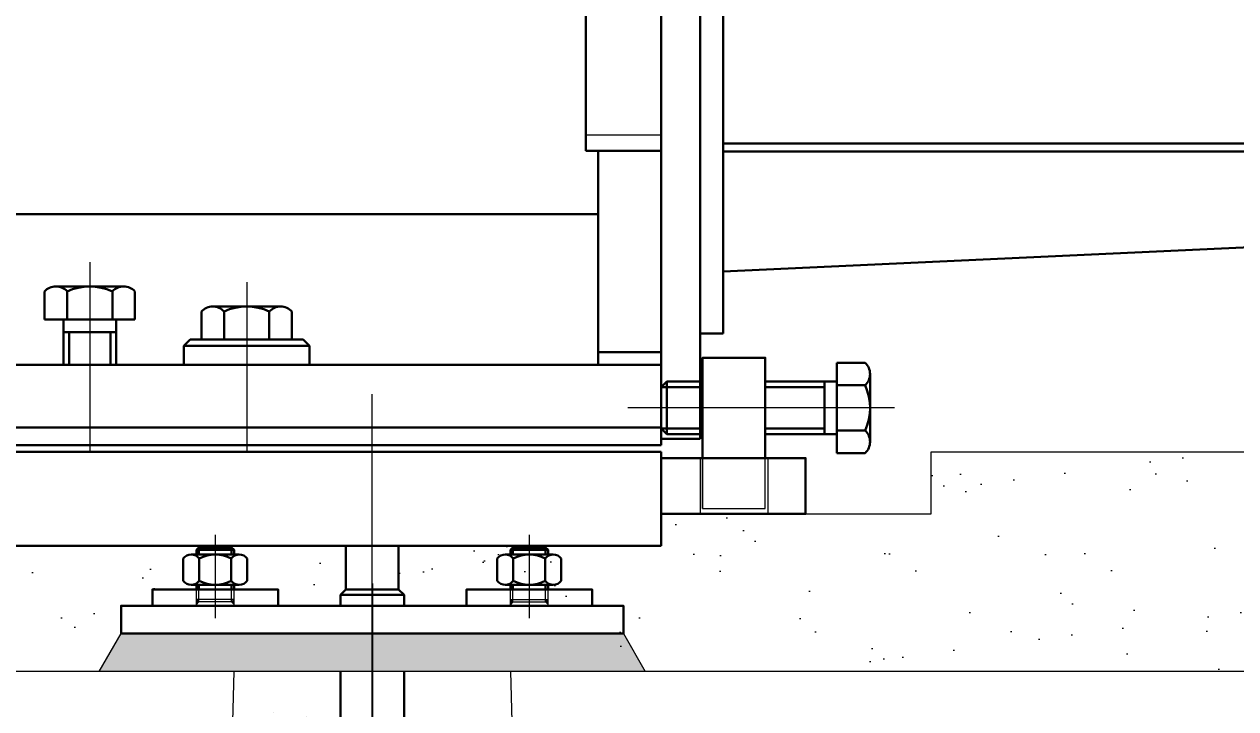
# Model space of a CAD drawing. Extents: x -25778 to -31, y 280 to 17100.
# Drawn here: x -17361 to -16396, y 11276 to 11822 of the extents above; entities that cross this region are included whole.
import ezdxf
from ezdxf.lldxf.tags import DXFTag

# ---------------------------------------------------------------- set-up
doc = ezdxf.new("R2010")
doc.units = 0
doc.header["$LTSCALE"] = 20
doc.header["$MEASUREMENT"] = 0
doc.header["$PDSIZE"] = -5
for name, color, linetype, lineweight in [('CENTRO', 7, 'CENTRO10', 13), ('CENTRO5', 7, 'CENTRO5', 13), ('CONTORNO', 3, 'Continuous', 30), ('COTA', 2, 'Continuous', 15), ('HACHURA', 2, 'Continuous', 13), ('TRACEJADA', 7, 'HIDDEN', 13), ('TRACEJADO', 7, 'TRACEJADA1', 13)]:
    doc.layers.add(name, color=color, linetype=linetype, lineweight=lineweight)
doc.styles.add('ROMANS', font='romans.shx', dxfattribs={"width": 0.8, "height": 75})
tags = doc.linetypes.add('CENTRO10', pattern=[16.8, 10, -3, 0.8, -3]).pattern_tags.tags
tags[10:11] = [DXFTag(74, 4), DXFTag(75, 0), DXFTag(340, '0'), DXFTag(46, 1.0), DXFTag(50, 0.0), DXFTag(44, 0.0), DXFTag(45, 0.0)]
tags[8:9] = [DXFTag(74, 4), DXFTag(75, 0), DXFTag(340, '0'), DXFTag(46, 1.0), DXFTag(50, 0.0), DXFTag(44, 0.0), DXFTag(45, 0.0)]
tags[6:7] = [DXFTag(74, 4), DXFTag(75, 0), DXFTag(340, '0'), DXFTag(46, 1.0), DXFTag(50, 0.0), DXFTag(44, 0.0), DXFTag(45, 0.0)]
tags[4:5] = [DXFTag(74, 4), DXFTag(75, 0), DXFTag(340, '0'), DXFTag(46, 1.0), DXFTag(50, 0.0), DXFTag(44, 0.0), DXFTag(45, 0.0)]
tags = doc.linetypes.add('CENTRO5', pattern=[9.5, 5, -2, 0.5, -2]).pattern_tags.tags
tags[10:11] = [DXFTag(74, 4), DXFTag(75, 0), DXFTag(340, '0'), DXFTag(46, 1.0), DXFTag(50, 0.0), DXFTag(44, 0.0), DXFTag(45, 0.0)]
tags[8:9] = [DXFTag(74, 4), DXFTag(75, 0), DXFTag(340, '0'), DXFTag(46, 1.0), DXFTag(50, 0.0), DXFTag(44, 0.0), DXFTag(45, 0.0)]
tags[6:7] = [DXFTag(74, 4), DXFTag(75, 0), DXFTag(340, '0'), DXFTag(46, 1.0), DXFTag(50, 0.0), DXFTag(44, 0.0), DXFTag(45, 0.0)]
tags[4:5] = [DXFTag(74, 4), DXFTag(75, 0), DXFTag(340, '0'), DXFTag(46, 1.0), DXFTag(50, 0.0), DXFTag(44, 0.0), DXFTag(45, 0.0)]
tags = doc.linetypes.add('HIDDEN', pattern=[1.905, 1.27, -0.635]).pattern_tags.tags
tags[6:7] = [DXFTag(74, 4), DXFTag(75, 0), DXFTag(340, '0'), DXFTag(46, 1.0), DXFTag(50, 0.0), DXFTag(44, 0.0), DXFTag(45, 0.0)]
tags[4:5] = [DXFTag(74, 4), DXFTag(75, 0), DXFTag(340, '0'), DXFTag(46, 1.0), DXFTag(50, 0.0), DXFTag(44, 0.0), DXFTag(45, 0.0)]
tags = doc.linetypes.add('TRACEJADA1', pattern=[2, 1, -1]).pattern_tags.tags
tags[6:7] = [DXFTag(74, 4), DXFTag(75, 0), DXFTag(340, '0'), DXFTag(46, 1.0), DXFTag(50, 0.0), DXFTag(44, 0.0), DXFTag(45, 0.0)]
tags[4:5] = [DXFTag(74, 4), DXFTag(75, 0), DXFTag(340, '0'), DXFTag(46, 1.0), DXFTag(50, 0.0), DXFTag(44, 0.0), DXFTag(45, 0.0)]
doc.dimstyles.get("Standard").update_dxf_attribs({"dimscale": 30, "dimtxt": 75, "dimasz": 2.5, "dimexe": 1, "dimexo": 1, "dimgap": 1, "dimtad": 0, "dimrnd": 0.1, "dimdsep": 46, "dimtxsty": 'ROMANS', "dimcen": 0, "dimclrd": 256, "dimclre": 256, "dimclrt": 256, "dimadec": 0, "dimazin": 0, "dimtp": 0.1, "dimtm": 0.1, "dimtfac": 0.5, "dimtdec": 3, "dimtofl": 0, "dimtmove": 0, "dimatfit": 0, "dimfxl": 0, "dimtolj": 1, "dimarcsym": 0})
pattern_1 = [(37.5, (-6205.04, -3239.33), (-3.14967, 96.3412), [0, -76, 0, -85, 0, -81.25]), (7.5, (-6205.04, -3239.33), (88.4888, 141.1073), [0, -41, 0, -68.5, 0, -26.25]), (327.5, (-6266.54, -3239.33), (155.7071, 0.28295), [0, -25, 0, -90, 0, -117.5]), (317.5, (-6266.54, -3239.33), (150.3063, 43.8838), [0, -12.5, 0, -59, 0, -67.5])]

# ---------------------------------------------------------------- blocks, each defined once
blk = doc.blocks.new('A$C5A711FBB')
for p, q in [((189, 120.5), (166.6, 120.5)), ((166.6, 48.5), (166.6, 120.5)), ((193, 57.5), (193, 111.5)), ((31.1, 105.5), (26.6, 101)), ((59.6, 101), (26.6, 101)), ((26.6, 101), (26.6, 68)), ((59.6, 105.5), (31.1, 105.5)), ((31.1, 105.5), (31.1, 63.5)), ((166.6, 105.5), (109.6, 105.5)), ((156.6, 101), (109.6, 101)), ((156.6, 105.5), (156.6, 63.5)), ((166.6, 102.5), (189, 102.5)), ((59.6, 68), (26.6, 68)), ((26.6, 68), (31.1, 63.5)), ((156.6, 68), (109.6, 68)), ((31.1, 63.5), (59.6, 63.5)), ((109.6, 63.5), (166.6, 63.5)), ((166.6, 66.5), (189, 66.5)), ((189, 48.5), (166.6, 48.5))]:
    blk.add_line(p, q)
for centre, radius, start, end in [((180.87, 111.5), 12.12, 312.07502, 47.92498), ((150.5, 84.5), 42.5, 334.94238, 25.05762), ((180.87, 57.5), 12.12, 312.07502, 47.92498)]:
    blk.add_arc(centre, radius, start, end)
at = {"layer": 'CENTRO'}
blk.add_line((212.4, 84.5), (0, 84.5), dxfattribs=at)
at = {"layer": 'CONTORNO'}
blk.add_line((59.6, 44.5), (109.6, 44.5), dxfattribs=at)
blk.add_lwpolyline([(109.6, 44.5), (109.6, 124.5), (59.6, 124.5), (59.6, 44.5)], dxfattribs=at)
blk.add_lwpolyline([(26.6, 0), (141.6, 0), (141.6, 44.5), (26.6, 44.5)], close=True, dxfattribs=at)
at = {"layer": 'TRACEJADA'}
for p, q in [((57.6, 44.5), (57.6, 0)), ((59.6, 4.5), (59.6, 44.5)), ((111.6, 44.5), (111.6, 0))]:
    blk.add_line(p, q, dxfattribs=at)
blk.add_lwpolyline([(59.6, 44.5), (59.6, 4.5), (109.6, 4.5), (109.6, 44.5)], dxfattribs=at)
blk = doc.blocks.new('*X4')
at = {"color": 0}
for p, q in [((-130.92, 310.32), (-130.9, 310.34)), ((-130.92, 310.14), (-130.81, 310.25)), ((-130.92, 309.97), (-130.72, 310.16)), ((-130.92, 309.79), (-130.63, 310.07)), ((-130.92, 309.61), (-130.54, 309.99)), ((-130.92, 309.43), (-130.45, 309.9)), ((-130.92, 309.26), (-130.37, 309.81)), ((-130.92, 309.08), (-130.28, 309.72)), ((-130.92, 308.9), (-130.19, 309.63)), ((-130.92, 308.73), (-130.1, 309.54)), ((-130.92, 308.55), (-130.01, 309.46)), ((-130.92, 308.37), (-129.92, 309.37)), ((-130.92, 308.2), (-129.83, 309.28)), ((-130.92, 308.02), (-129.75, 309.19)), ((-130.92, 307.84), (-129.66, 309.1)), ((-130.92, 307.67), (-129.57, 309.01)), ((-130.92, 307.49), (-129.48, 308.92)), ((-130.92, 307.31), (-129.39, 308.84)), ((-130.92, 307.14), (-129.3, 308.75)), ((-102.87, 308.31), (-100.92, 310.27)), ((-102.78, 308.22), (-100.92, 310.09)), ((-102.69, 308.14), (-100.92, 309.91)), ((-102.6, 308.05), (-100.92, 309.74)), ((-102.52, 307.96), (-100.92, 309.56)), ((-102.43, 307.87), (-100.92, 309.38)), ((-102.34, 307.78), (-100.92, 309.21)), ((-102.25, 307.69), (-100.92, 309.03)), ((-102.16, 307.61), (-100.92, 308.85)), ((-130.92, 306.96), (-129.22, 308.66)), ((-130.92, 306.78), (-129.13, 308.57)), ((-130.92, 306.61), (-129.04, 308.48)), ((-130.92, 306.43), (-128.95, 308.39)), ((-102.07, 307.52), (-100.92, 308.68)), ((-101.99, 307.43), (-100.92, 308.5)), ((-101.9, 307.34), (-100.92, 308.32)), ((-101.81, 307.25), (-100.92, 308.15)), ((-101.72, 307.16), (-100.92, 307.97)), ((-101.63, 307.08), (-100.92, 307.79)), ((-101.54, 306.99), (-100.92, 307.62)), ((-101.46, 306.9), (-100.92, 307.44)), ((-101.37, 306.81), (-100.92, 307.26)), ((-101.28, 306.72), (-100.92, 307.08)), ((-101.19, 306.63), (-100.92, 306.91)), ((-101.1, 306.55), (-100.92, 306.73)), ((-101.01, 306.46), (-100.92, 306.55)), ((-100.92, 306.37), (-100.92, 306.38))]:
    blk.add_line(p, q, dxfattribs=at)
blk = doc.blocks.new('A$C2B325E1F')
at = {"layer": 'CENTRO5', "ltscale": 0.5}
blk.add_line((50, 66.5, -1.93), (50, 0, -1.93), dxfattribs=at)
at = {"layer": 'CONTORNO'}
for p, q in [((69.13, 50.73, -1.93), (30.88, 50.73, -1.93)), ((37, 56.5, -1.93), (35, 54.5, -1.93)), ((35, 54.5, -1.93), (65, 54.5, -1.93)), ((35, 50.73, -1.93), (35, 54.5, -1.93)), ((37, 56.5, -1.93), (63, 56.5, -1.93)), ((37, 50.73, -1.93), (37, 56.5, -1.93)), ((65, 54.5, -1.93), (63, 56.5, -1.93)), ((63, 50.73, -1.93), (63, 56.5, -1.93)), ((65, 50.73, -1.93), (65, 54.5, -1.93)), ((24.5, 47.73, -1.93), (24.5, 29.73, -1.93)), ((37.25, 47.73, -1.93), (37.25, 29.73, -1.93)), ((62.75, 47.73, -1.93), (62.75, 29.73, -1.93)), ((75.5, 47.73, -1.93), (75.5, 29.73, -1.93)), ((30.88, 26.73, -1.93), (69.13, 26.73, -1.93)), ((35, 23, -1.93), (35, 26.73, -1.93)), ((37, 23, -1.93), (37, 26.73, -1.93)), ((63, 23, -1.93), (63, 26.73, -1.93)), ((65, 23, -1.93), (65, 26.73, -1.93))]:
    blk.add_line(p, q, dxfattribs=at)
at = {"layer": 'CONTORNO', "elevation": -1.93}
blk.add_lwpolyline([(0, 10), (100, 10), (100, 23), (0, 23)], close=True, dxfattribs=at)
at = {"layer": 'CONTORNO'}
for centre, radius, start, end in [((30.88, 42.46, -1.93), 8.27, 39.59775, 140.40225), ((50, 22.14, -1.93), 28.59, 63.51896, 116.48104), ((69.13, 42.46, -1.93), 8.27, 39.59775, 140.40225), ((30.88, 35.01, -1.93), 8.27, 219.59775, 320.40225), ((50, 55.33, -1.93), 28.59, 243.51896, 296.48104), ((69.13, 35.01, -1.93), 8.27, 219.59775, 320.40225)]:
    blk.add_arc(centre, radius, start, end, dxfattribs=at)
at = {"layer": 'TRACEJADA', "ltscale": 0.5}
for p, q in [((35, 10, -1.93), (35, 23, -1.93)), ((37, 13, -1.93), (37, 23, -1.93)), ((63, 13, -1.93), (63, 23, -1.93)), ((65, 10, -1.93), (65, 23, -1.93)), ((35, 15, -1.93), (65, 15, -1.93)), ((37, 13, -1.93), (35, 15, -1.93)), ((37, 13, -1.93), (35, 11, -1.93)), ((37, 13, -1.93), (63, 13, -1.93)), ((65, 15, -1.93), (63, 13, -1.93)), ((65, 11, -1.93), (63, 13, -1.93))]:
    blk.add_line(p, q, dxfattribs=at)
blk.add_blockref('*X4', (165.92, -295.36, -1.93), dxfattribs=at)
blk = doc.blocks.new('*D53')
at = {"linetype": 'ByBlock'}
for p, q in [((-20738.32, 12774.25), (-20738.32, 16112.14)), ((-15273.33, 11526.88), (-15273.33, 16112.14)), ((-20663.32, 16082.14), (-18141.54, 16082.14)), ((-15348.33, 16082.14), (-17870.11, 16082.14))]:
    blk.add_line(p, q, dxfattribs=at)
for points in [[(-20663.32, 16094.64), (-20663.32, 16069.64), (-20738.32, 16082.14)], [(-15348.33, 16094.64), (-15348.33, 16069.64), (-15273.33, 16082.14)]]:
    blk.add_solid(points, dxfattribs=at)
at = {"layer": 'DEFPOINTS', "color": 0, "linetype": 'ByBlock'}
for p in [(-15273.33, 16082.14), (-20738.32, 12744.25), (-15273.33, 11496.88)]:
    blk.add_point(p, dxfattribs=at)
at = {"linetype": 'ByBlock', "insert": (-18005.83, 16082.14), "char_height": 75, "attachment_point": 5, "style": 'ROMANS'}
blk.add_mtext('\\A1;5465', dxfattribs=at)
blk = doc.blocks.new('*D104')
at = {"linetype": 'ByBlock'}
for p, q in [((-17052.34, 11095.52), (-17052.34, 10809.98)), ((-15302.3, 10972.89), (-15302.3, 10809.98)), ((-16977.34, 10839.98), (-16272.23, 10839.98)), ((-15377.3, 10839.98), (-16082.4, 10839.98))]:
    blk.add_line(p, q, dxfattribs=at)
for points in [[(-16977.34, 10852.48), (-16977.34, 10827.48), (-17052.34, 10839.98)], [(-15377.3, 10852.48), (-15377.3, 10827.48), (-15302.3, 10839.98)]]:
    blk.add_solid(points, dxfattribs=at)
at = {"layer": 'DEFPOINTS', "color": 0, "linetype": 'ByBlock'}
for p in [(-17052.34, 11125.52), (-15302.3, 11002.89), (-15302.3, 10839.98)]:
    blk.add_point(p, dxfattribs=at)
at = {"linetype": 'ByBlock', "insert": (-16177.32, 10839.98), "char_height": 48, "attachment_point": 5, "style": 'ROMANS'}
blk.add_mtext('\\A1;1750', dxfattribs=at)

msp = doc.modelspace()

# ---------------------------------------------------------------- hatches: boundary and pattern name
at = {"layer": 'HACHURA'}
h = msp.add_hatch(dxfattribs=at)
h.set_pattern_fill('AR-SAND', color=256, scale=50, style=0)
h.set_pattern_definition([(37.5, (-6280.04, -3239.33), (-3.14967, 96.3412), [0, -76, 0, -85, 0, -81.25]), (7.5, (-6280.04, -3239.33), (88.4888, 141.1073), [0, -41, 0, -68.5, 0, -26.25]), (327.5, (-6341.54, -3239.33), (155.7071, 0.28295), [0, -25, 0, -90, 0, -117.5]), (317.5, (-6341.54, -3239.33), (150.3063, 43.8838), [0, -12.5, 0, -59, 0, -67.5])])
h.paths.add_polyline_path([(-15340.182, 11480.85), (-16638.323, 11480.85), (-16638.323, 11431.35), (-16853.323, 11431.35), (-16853.323, 11405.85), (-17020.356, 11405.85), (-17020.356, 11404.77), (-17018.356, 11402.77), (-17018.356, 11399.004), (-17014.231, 11399.004, -0.2235368), (-17007.856, 11396.004), (-17007.856, 11378.004, -0.2235368), (-17014.231, 11375.004), (-17018.356, 11375.004), (-17018.356, 11371.27), (-16983.356, 11371.27), (-16983.356, 11358.27), (-16958.323, 11358.27), (-16958.323, 11336.05), (-16940.888, 11305.853), (-15340.182, 11305.851)])
h.paths.add_polyline_path([(-15109.51, 11480.85), (-15321.182, 11480.85), (-15321.182, 11305.851), (-15109.51, 11305.85)])
h = msp.add_hatch(dxfattribs=at)
h.set_pattern_fill('AR-SAND', color=256, scale=50, style=0)
h.set_pattern_definition(pattern_1)
h.paths.add_polyline_path([(-17300.759, 11305.85), (-17283.323, 11336.05), (-17283.323, 11358.27), (-17258.356, 11358.27), (-17258.356, 11371.27), (-17223.356, 11371.27), (-17223.356, 11375.004), (-17227.481, 11375.004, -0.2235368), (-17233.856, 11378.004), (-17233.856, 11396.004, -0.2235368), (-17227.481, 11399.004), (-17223.356, 11399.004), (-17223.356, 11404.77), (-17221.356, 11404.77), (-17221.356, 11405.85), (-18175.29, 11405.85), (-18175.29, 11404.773), (-18173.29, 11402.773), (-18173.29, 11399.007), (-18169.165, 11399.007, -0.2235368), (-18162.79, 11396.007), (-18162.79, 11378.007, -0.2235368), (-18169.165, 11375.007), (-18173.29, 11375.007), (-18173.29, 11371.273), (-18138.29, 11371.273), (-18138.29, 11358.273), (-18113.323, 11358.273), (-18113.323, 11336.053), (-18095.885, 11305.85)])
h = msp.add_hatch(dxfattribs=at)
h.set_pattern_fill('AR-SAND', color=256, scale=50, style=0)
h.set_pattern_definition(pattern_1)
h.paths.add_polyline_path([(-17183.323, 11405.85), (-17183.323, 11396.522, -0.0211004), (-17182.856, 11396.004), (-17182.856, 11378.004, -0.2235368), (-17189.231, 11375.004), (-17193.356, 11375.004), (-17193.356, 11371.27), (-17158.356, 11371.27), (-17158.356, 11358.27), (-17083.323, 11358.27), (-17083.323, 11366.85), (-17108.723, 11366.85), (-17104.323, 11371.25), (-17104.323, 11405.85)])
h.paths.add_polyline_path([(-17062.323, 11371.25), (-17057.923, 11366.85), (-17057.923, 11358.27), (-17008.356, 11358.27), (-17008.356, 11371.27), (-16973.356, 11371.27), (-16973.356, 11375.004), (-16977.481, 11375.004, -0.2235368), (-16983.856, 11378.004), (-16983.856, 11396.004, -0.2235368), (-16977.481, 11399.004), (-16973.356, 11399.004), (-16973.356, 11402.77), (-16971.356, 11404.77), (-16958.356, 11404.77), (-16958.356, 11405.85), (-17062.323, 11405.85)])
h = msp.add_hatch(dxfattribs=at)
h.set_pattern_fill('AR-SAND', color=256, scale=50, style=0)
h.set_pattern_definition(pattern_1)
h.paths.add_polyline_path([(-17183.323, 11405.85), (-17183.323, 11396.522, -0.0211004), (-17182.856, 11396.004), (-17182.856, 11378.004, -0.2235368), (-17189.231, 11375.004), (-17193.356, 11375.004), (-17193.356, 11371.27), (-17158.356, 11371.27), (-17158.356, 11358.27), (-17083.323, 11358.27), (-17083.323, 11366.85), (-17108.723, 11366.85), (-17104.323, 11371.25), (-17104.323, 11405.85)])
h.paths.add_polyline_path([(-17062.323, 11371.25), (-17057.923, 11366.85), (-17057.923, 11358.27), (-17008.356, 11358.27), (-17008.356, 11371.27), (-16973.356, 11371.27), (-16973.356, 11375.004), (-16977.481, 11375.004, -0.2235368), (-16983.856, 11378.004), (-16983.856, 11396.004, -0.2235368), (-16977.481, 11399.004), (-16973.356, 11399.004), (-16973.356, 11402.77), (-16971.356, 11404.77), (-16958.356, 11404.77), (-16958.356, 11405.85), (-17062.323, 11405.85)])
h = msp.add_hatch(dxfattribs=at)
h.set_pattern_fill('AR-SAND', color=256, scale=5, style=0)
h.set_pattern_definition([(142.5, (-23785.727, 15124.014), (0.314967, 9.634119), [0, -7.6, 0, -8.5, 0, -8.125]), (172.5, (-23785.727, 15124.014), (-8.848884, 14.11073), [0, -4.1, 0, -6.85, 0, -2.625]), (212.5, (-23779.577, 15124.014), (-15.570709, 0.028295), [0, -2.5, 0, -9, 0, -11.75]), (222.5, (-23779.577, 15124.014), (-15.030633, 4.388378), [0, -1.25, 0, -5.9, 0, -6.75])])
h.paths.add_polyline_path([(-16865.887, 11305.85), (-16883.323, 11336.05), (-17283.323, 11336.05), (-17300.759, 11305.85)])
h = msp.add_hatch(dxfattribs=at)
h.set_pattern_fill('AR-CONC', color=256, scale=50, style=0)
h.set_pattern_definition([(50, (-6205.04, -3239.33), (358.63, -31.376), [37.5, -412.5]), (355, (-6205.04, -3239.33), (-69.376, 376.096), [30, -330]), (100.4514, (-6175.15, -3241.95), (289.2547, 344.72), [31.87, -350.571]), (46.1842, (-6205.04, -3139.33), (533.621, -82.7595), [56.25, -618.75]), (96.6356, (-6160.57, -3146.23), (467.331, 487.059), [47.805, -525.856]), (351.1842, (-6205.04, -3139.33), (467.331, 487.06), [45, -495]), (21, (-6155.04, -3164.33), (298.4535, -201.3094), [37.5, -412.5]), (326, (-6155.04, -3164.33), (121.658, 362.575), [30, -330]), (71.4514, (-6130.17, -3181.1), (420.1113, 161.265), [31.87, -350.571]), (37.5, (-6205.04, -3239.33), (6.0799, 166.4469), [0, -326, 0, -335, 0, -331.25]), (7.5, (-6205.04, -3239.33), (131.5348, 197.2059), [0, -191, 0, -318.5, 0, -126.25]), (327.5, (-6316.54, -3239.33), (266.9112, -11.2774), [0, -125, 0, -390, 0, -517.5]), (317.5, (-6366.54, -3239.33), (291.593, 50.0525), [0, -162.5, 0, -259, 0, -367.5])])
h.paths.add_polyline_path([(-17193.323, 11305.85), (-18203.323, 11305.85), (-18173.323, 10176.848), (-18453.323, 10176.848), (-18423.323, 11305.85), (-19433.323, 11305.85), (-19403.323, 10176.848), (-19683.323, 10176.848), (-19653.323, 11305.85), (-20113.34, 11305.848), (-20218.934, 10950.355), (-20116.393, 10446.967), (-20182.235, 9976.848), (-18313.323, 9976.848), (-15115.614, 9976.848), (-15106.457, 10446.967), (-15003.916, 10950.355), (-15109.51, 11305.848), (-16973.323, 11305.85), (-16943.323, 10176.848), (-17223.323, 10176.848)])
h = msp.add_hatch(dxfattribs=at)
h.set_pattern_fill('AR-SAND', color=256, scale=50, style=0)
h.set_pattern_definition([(142.5, (-20953.75, 23423.37), (3.14967, 96.3412), [0, -76, 0, -85, 0, -81.25]), (172.5, (-20953.75, 23423.37), (-88.4888, 141.1073), [0, -41, 0, -68.5, 0, -26.25]), (212.5, (-20892.25, 23423.37), (-155.7071, 0.28295), [0, -25, 0, -90, 0, -117.5]), (222.5, (-20892.25, 23423.37), (-150.3063, 43.8838), [0, -12.5, 0, -59, 0, -67.5])])
h.paths.add_polyline_path([(-17057.923, 11305.851), (-16973.323, 11305.851), (-16943.323, 10176.85), (-17223.323, 10176.85), (-17193.323, 11305.851), (-17108.723, 11305.851), (-17108.723, 10360.85), (-17153.323, 10360.85), (-17183.323, 10360.85), (-17183.323, 10341.85), (-17174.115, 10341.85), (-17174.115, 10316.85), (-17124.618, 10246.85), (-17113.304, 10246.85), (-17108.723, 10246.85), (-17108.723, 10226.85), (-17057.923, 10226.85), (-17057.923, 10246.85), (-17053.341, 10246.85), (-17042.028, 10246.85), (-16992.53, 10316.85), (-16992.53, 10341.85), (-16983.323, 10341.85), (-16983.323, 10360.85), (-17013.323, 10360.85), (-17057.923, 10360.85)])

# ---------------------------------------------------------------- linework, layer by layer
at = {"layer": 'CENTRO'}
for p, q in [((-17308.323, 11632.05, 0.11), (-17308.323, 11480.85, 0.11)), ((-17183.323, 11616.05, 0.11), (-17183.323, 11480.85, 0.11)), ((-17083.323, 10202.85, 0.11), (-17083.323, 11526.85, 0.11))]:
    msp.add_line(p, q, dxfattribs=at)
at = {"layer": 'CONTORNO'}
for p, q in [((-16853.323, 13225.834, 0.11), (-16853.323, 11560.25, 0.11)), ((-16822.323, 11491.25, 0.11), (-16822.323, 12246.25, 0.11)), ((-16803.823, 11575.276, 0.11), (-16803.823, 12208.366, 0.11)), ((-16913.323, 11720.595, -0.206), (-16913.323, 11853.631, 0.18)), ((-16853.323, 11733.095, -0.206), (-16853.323, 11818.58, 0.08)), ((-16853.323, 11720.595, -0.206), (-16853.323, 11733.095, -0.206)), ((-16803.823, 11726.577, 0.11), (-15596.332, 11726.577, 0.11)), ((-16853.323, 11720.595, -0.206), (-16913.323, 11720.595, -0.206)), ((-16903.323, 11560.25, 0.11), (-16903.323, 11720.595, 0.11)), ((-15590.032, 11720.277, 0.11), (-16803.823, 11720.277, 0.11)), ((-16803.823, 11624.508, 0.11), (-15552.062, 11682.307, 0.11)), ((-16903.323, 11670.25, 0.11), (-17851.573, 11670.25, 0.11)), ((-16903.323, 11670.25, 0.11), (-17851.573, 11670.25, 0.11)), ((-17344.323, 11608.65, 0.11), (-17344.323, 11586.25, 0.11)), ((-17281.323, 11612.65, 0.11), (-17335.323, 11612.65, 0.11)), ((-17326.323, 11586.25, 0.11), (-17326.323, 11608.65, 0.11)), ((-17290.323, 11586.25, 0.11), (-17290.323, 11608.65, 0.11)), ((-17272.323, 11608.65, 0.11), (-17272.323, 11586.25, 0.11)), ((-17272.323, 11586.25, 0.11), (-17344.323, 11586.25, 0.11)), ((-17329.323, 11586.25, 0.11), (-17329.323, 11550.25, 0.11)), ((-17287.323, 11550.25, 0.11), (-17287.323, 11586.25, 0.11)), ((-17329.323, 11576.25, 0.11), (-17287.323, 11576.25, 0.11)), ((-17324.823, 11576.25, 0.11), (-17324.823, 11550.25, 0.11)), ((-17291.823, 11576.25, 0.11), (-17291.823, 11550.25, 0.11)), ((-16803.823, 11575.276, 0.11), (-16822.323, 11575.276, 0.11)), ((-16903.323, 11550.25, 0.11), (-16903.323, 11560.25, 0.11)), ((-16903.323, 11560.25, 0.11), (-16853.323, 11560.25, 0.11)), ((-16853.323, 11560.25, 0.11), (-16853.323, 11550.25, 0.11)), ((-16853.323, 11550.25, 0.11), (-19773.323, 11550.25, 0.11)), ((-16853.323, 11550.25, 0.11), (-16853.323, 11500.25, 0.11)), ((-16853.323, 11500.25, 0.11), (-19773.323, 11500.25, 0.11)), ((-17778.323, 11500.25, 0.11), (-16853.323, 11500.25, 0.11)), ((-16853.323, 11486.25, 0.11), (-16853.323, 11500.25, 0.11)), ((-16853.323, 11486.25, 0.11), (-16853.323, 11500.25, 0.11)), ((-16822.323, 11491.25, 0.11), (-16853.323, 11491.25, 0.11)), ((-17778.323, 11486.25, 0.11), (-16853.323, 11486.25, 0.11)), ((-16853.323, 11480.85, 0.11), (-19773.323, 11480.85, 0.11)), ((-16853.323, 11480.85, 0.11), (-16853.323, 11405.85, 0.11)), ((-16853.323, 11405.85, 0.11), (-19773.323, 11405.85, 0.11)), ((-17104.323, 11405.85, 0.11), (-17104.323, 11371.25, 0.11)), ((-17062.323, 11405.85, 0.11), (-17062.323, 11371.25, 0.11)), ((-17108.723, 11366.85, 0.11), (-17104.323, 11371.25, 0.11)), ((-17108.723, 11366.85, 0.11), (-17057.923, 11366.85, 0.11)), ((-17108.723, 11366.85, 0.11), (-17108.723, 11358.27, 0.11)), ((-17057.923, 11366.85, 0.11), (-17108.723, 11366.85, 0.11)), ((-17104.323, 11371.25, 0.11), (-17062.323, 11371.25, 0.11)), ((-17062.323, 11371.25, 0.11), (-17104.323, 11371.25, 0.11)), ((-17062.323, 11371.25, 0.11), (-17057.923, 11366.85, 0.11)), ((-17057.923, 11366.85, 0.11), (-17057.923, 11358.27, 0.11)), ((-17108.723, 10360.85, 0.11), (-17108.723, 11305.853, -1.82)), ((-17057.923, 11305.853, 0.11), (-17057.923, 10360.85, 0.11))]:
    msp.add_line(p, q, dxfattribs=at)
at = {"layer": 'CONTORNO', "ltscale": 0.5}
for p, q in [((-17219.323, 11592.65, 0.11), (-17219.323, 11570.25, 0.11)), ((-17156.323, 11596.65, 0.11), (-17210.323, 11596.65, 0.11)), ((-17201.323, 11570.25, 0.11), (-17201.323, 11592.65, 0.11)), ((-17165.323, 11570.25, 0.11), (-17165.323, 11592.65, 0.11)), ((-17147.323, 11592.65, 0.11), (-17147.323, 11570.25, 0.11)), ((-17228.323, 11570.25, 0.11), (-17233.323, 11565.25, 0.11)), ((-17228.323, 11570.25, 0.11), (-17138.323, 11570.25, 0.11)), ((-17147.323, 11570.25, 0.11), (-17219.323, 11570.25, 0.11)), ((-17138.323, 11570.25, 0.11), (-17133.323, 11565.25, 0.11)), ((-17233.323, 11550.25, 0.11), (-17233.323, 11565.25, 0.11)), ((-17233.323, 11565.25, 0.11), (-17133.323, 11565.25, 0.11)), ((-17133.323, 11565.25, 0.11), (-17133.323, 11550.25, 0.11)), ((-17133.323, 11550.25, 0.11), (-17233.323, 11550.25, 0.11))]:
    msp.add_line(p, q, dxfattribs=at)
at = {"layer": 'CONTORNO', "elevation": 0.11}
msp.add_lwpolyline([(-16883.323, 11336.05), (-17283.323, 11336.05), (-17283.323, 11358.27), (-16883.323, 11358.27)], close=True, dxfattribs=at)
at = {"layer": 'CONTORNO'}
for centre, radius, start, end in [((-17335.323, 11600.525, 0.11), 12.125, 42.075022, 137.924978), ((-17308.323, 11570.15, 0.11), 42.5, 64.942385, 115.057615), ((-17281.323, 11600.525, 0.11), 12.125, 42.075022, 137.924978)]:
    msp.add_arc(centre, radius, start, end, dxfattribs=at)
at = {"layer": 'CONTORNO', "ltscale": 0.5}
for centre, radius, start, end in [((-17210.323, 11584.525, 0.11), 12.125, 42.075022, 137.924978), ((-17183.323, 11554.15, 0.11), 42.5, 64.942385, 115.057615), ((-17156.323, 11584.525, 0.11), 12.125, 42.075022, 137.924978)]:
    msp.add_arc(centre, radius, start, end, dxfattribs=at)
at = {"layer": 'HACHURA'}
for p, q in [((-17221.356, 11404.77, -2.073), (-17221.356, 11405.85, 0.11)), ((-17221.356, 11404.77, -2.073), (-17221.356, 11405.85, 0.11)), ((-17195.356, 11404.77, -2.073), (-17195.356, 11405.85, 0.11)), ((-17195.356, 11404.77, -2.073), (-17195.356, 11405.85, 0.11)), ((-16971.356, 11404.77, -2.073), (-16971.356, 11405.85, 0.11)), ((-16971.356, 11404.77, -2.073), (-16971.356, 11405.85, 0.11)), ((-16971.29, 11404.77, -2.073), (-16971.29, 11405.85, 0.11)), ((-16971.29, 11404.77, -2.073), (-16971.29, 11405.85, 0.11)), ((-16945.356, 11404.77, -2.073), (-16945.356, 11405.85, 0.11)), ((-16945.356, 11404.77, -2.073), (-16945.356, 11405.85, 0.11)), ((-16945.29, 11404.77, -2.073), (-16945.29, 11405.85, 0.11)), ((-16945.29, 11404.77, -2.073), (-16945.29, 11405.85, 0.11))]:
    msp.add_line(p, q, dxfattribs=at)
at = {"layer": 'HACHURA', "elevation": -2.074}
msp.add_lwpolyline([(-16853.323, 11431.35), (-16638.323, 11431.35), (-16638.323, 11480.85), (-15109.51, 11480.85), (-15109.51, 11305.85), (-16973.323, 11305.853)], dxfattribs=at)
at = {"layer": 'HACHURA', "elevation": 0.11}
for points in [[(-16865.887, 11305.85), (-17300.759, 11305.85), (-17283.323, 11336.05), (-16883.323, 11336.05)], [(-17193.323, 11305.85), (-18203.323, 11305.85), (-18173.323, 10176.848), (-18453.323, 10176.848), (-18423.323, 11305.85), (-19433.323, 11305.85), (-19403.323, 10176.848), (-19683.323, 10176.848), (-19653.323, 11305.85), (-20113.34, 11305.848), (-20218.934, 10950.355), (-20116.393, 10446.967), (-20182.235, 9976.848), (-18313.323, 9976.848), (-15115.614, 9976.848), (-15106.457, 10446.967), (-15003.916, 10950.355), (-15109.51, 11305.848), (-16973.323, 11305.85), (-16943.323, 10176.848), (-17223.323, 10176.848)]]:
    msp.add_lwpolyline(points, close=True, dxfattribs=at)
at = {"layer": 'TRACEJADO', "elevation": 0.11}
msp.add_lwpolyline([(-16853.323, 11733.095), (-16913.323, 11733.095)], dxfattribs=at)

# ---------------------------------------------------------------- block references
at = {"layer": 'CONTORNO'}
for name, p in [('A$C5A711FBB', (-16879.923, 11431.35, 0.11)), ('A$C2B325E1F', (-17008.29, 11348.27, -0.143)), ('A$C2B325E1F', (-17008.29, 11348.27, -0.143))]:
    msp.add_blockref(name, p, dxfattribs=at)
at = {"layer": 'CONTORNO', "xscale": -1}
msp.add_blockref('A$C2B325E1F', (-17158.356, 11348.27, -0.143), dxfattribs=at)
msp.add_blockref('A$C2B325E1F', (-17158.356, 11348.27, -0.143), dxfattribs=at)

# ---------------------------------------------------------------- dimensions: what is measured, and where the dimension line sits
at = {"layer": 'COTA'}
dim = msp.add_linear_dim(base=(-15273.332, 16082.141, 0.11), p1=(-20738.322, 12744.25, 0.11), p2=(-15273.332, 11496.876, 0.11), dimstyle='Standard', dxfattribs=at)
dim.commit()
dim.dimension.update_dxf_attribs({"geometry": '*D53', "text_midpoint": (-18005.827, 16082.141, 0.11)})
dim = msp.add_linear_dim(base=(-15333.282, 11120.31, 0.11), p1=(-17083.323, 11405.85, 0.11), p2=(-15333.282, 11283.221, 0.11), dimstyle='Standard', dxfattribs=at)
dim.commit()
dim.dimension.update_dxf_attribs({"geometry": '*D104', "text_midpoint": (-16208.302, 11120.31, 0.11), "insert": (-30.983, 280.329)})

doc.saveas('drawing.dxf')
